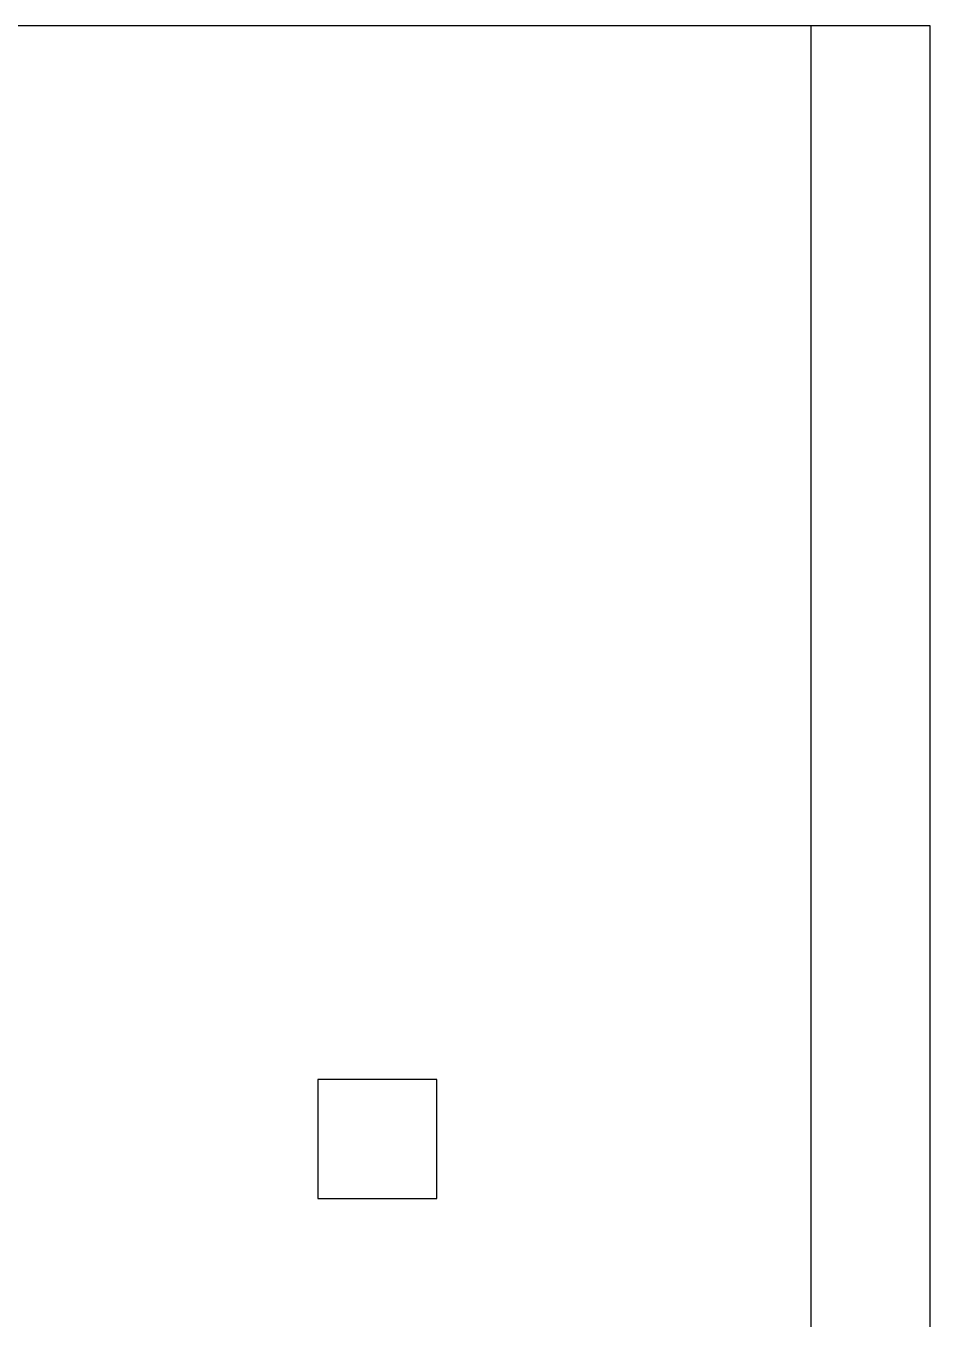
# Model space of a CAD drawing. Extents: x -19 to 297, y 0 to 420.
# Drawn here: x 186.96 to 202.17, y 252.02 to 273.77 of the extents above; entities that cross this region are included whole.
import ezdxf

# ---------------------------------------------------------------- set-up
doc = ezdxf.new("R2010")
doc.units = 0
doc.header["$MEASUREMENT"] = 0
doc.linetypes.add('K5LT_BASIC', pattern=[0])
doc.layers.add('Системный слой', color=7, linetype='Continuous')

# ---------------------------------------------------------------- blocks, each defined once
blk = doc.blocks.new('*U')
at = {"layer": 'Системный слой', "color": 5, "linetype": 'K5LT_BASIC'}
for p, q in [((193.873, 256.051), (191.873, 256.051)), ((191.873, 256.051), (191.873, 254.051)), ((193.873, 254.051), (193.873, 256.051)), ((191.873, 254.051), (193.873, 254.051))]:
    blk.add_line(p, q, dxfattribs=at)

msp = doc.modelspace()

# ---------------------------------------------------------------- linework, layer by layer
at = {"layer": 'Системный слой', "color": 5, "linetype": 'K5LT_BASIC'}
for p, q in [((202.167, 273.769), (155.167, 273.769)), ((200.167, 249.769), (200.167, 273.769)), ((202.167, 249.769), (202.167, 273.769))]:
    msp.add_line(p, q, dxfattribs=at)

# ---------------------------------------------------------------- block references
at = {"layer": 'Системный слой'}
msp.add_blockref('*U', (0, 0), dxfattribs=at)
msp.add_blockref('*U', (0, 0), dxfattribs=at)
msp.add_blockref('*U', (0, 0), dxfattribs=at)
msp.add_blockref('*U', (0, 0), dxfattribs=at)
msp.add_blockref('*U', (0, 0), dxfattribs=at)
msp.add_blockref('*U', (0, 0), dxfattribs=at)
msp.add_blockref('*U', (0, 0), dxfattribs=at)
msp.add_blockref('*U', (0, 0), dxfattribs=at)
msp.add_blockref('*U', (0, 0), dxfattribs=at)
msp.add_blockref('*U', (0, 0), dxfattribs=at)
msp.add_blockref('*U', (0, 0), dxfattribs=at)
msp.add_blockref('*U', (0, 0), dxfattribs=at)
msp.add_blockref('*U', (0, 0), dxfattribs=at)
msp.add_blockref('*U', (0, 0), dxfattribs=at)
msp.add_blockref('*U', (0, 0), dxfattribs=at)
msp.add_blockref('*U', (0, 0), dxfattribs=at)
msp.add_blockref('*U', (0, 0), dxfattribs=at)
msp.add_blockref('*U', (0, 0), dxfattribs=at)
msp.add_blockref('*U', (0, 0), dxfattribs=at)
msp.add_blockref('*U', (0, 0), dxfattribs=at)
msp.add_blockref('*U', (0, 0), dxfattribs=at)
msp.add_blockref('*U', (0, 0), dxfattribs=at)
msp.add_blockref('*U', (0, 0), dxfattribs=at)
msp.add_blockref('*U', (0, 0), dxfattribs=at)
msp.add_blockref('*U', (0, 0), dxfattribs=at)
msp.add_blockref('*U', (0, 0), dxfattribs=at)
msp.add_blockref('*U', (0, 0), dxfattribs=at)
msp.add_blockref('*U', (0, 0), dxfattribs=at)
msp.add_blockref('*U', (0, 0), dxfattribs=at)
msp.add_blockref('*U', (0, 0), dxfattribs=at)
msp.add_blockref('*U', (0, 0), dxfattribs=at)
msp.add_blockref('*U', (0, 0), dxfattribs=at)
msp.add_blockref('*U', (0, 0), dxfattribs=at)
msp.add_blockref('*U', (0, 0), dxfattribs=at)
msp.add_blockref('*U', (0, 0), dxfattribs=at)
msp.add_blockref('*U', (0, 0), dxfattribs=at)
msp.add_blockref('*U', (0, 0), dxfattribs=at)
msp.add_blockref('*U', (0, 0), dxfattribs=at)
msp.add_blockref('*U', (0, 0), dxfattribs=at)
msp.add_blockref('*U', (0, 0), dxfattribs=at)
msp.add_blockref('*U', (0, 0), dxfattribs=at)
msp.add_blockref('*U', (0, 0), dxfattribs=at)
msp.add_blockref('*U', (0, 0), dxfattribs=at)
msp.add_blockref('*U', (0, 0), dxfattribs=at)
msp.add_blockref('*U', (0, 0), dxfattribs=at)
msp.add_blockref('*U', (0, 0), dxfattribs=at)
msp.add_blockref('*U', (0, 0), dxfattribs=at)
msp.add_blockref('*U', (0, 0), dxfattribs=at)
msp.add_blockref('*U', (0, 0), dxfattribs=at)
msp.add_blockref('*U', (0, 0), dxfattribs=at)
msp.add_blockref('*U', (0, 0), dxfattribs=at)
msp.add_blockref('*U', (0, 0), dxfattribs=at)
msp.add_blockref('*U', (0, 0), dxfattribs=at)
msp.add_blockref('*U', (0, 0), dxfattribs=at)
msp.add_blockref('*U', (0, 0), dxfattribs=at)
msp.add_blockref('*U', (0, 0), dxfattribs=at)
msp.add_blockref('*U', (0, 0), dxfattribs=at)
msp.add_blockref('*U', (0, 0), dxfattribs=at)
msp.add_blockref('*U', (0, 0), dxfattribs=at)
msp.add_blockref('*U', (0, 0), dxfattribs=at)
msp.add_blockref('*U', (0, 0), dxfattribs=at)
msp.add_blockref('*U', (0, 0), dxfattribs=at)
msp.add_blockref('*U', (0, 0), dxfattribs=at)
msp.add_blockref('*U', (0, 0), dxfattribs=at)
msp.add_blockref('*U', (0, 0), dxfattribs=at)
msp.add_blockref('*U', (0, 0), dxfattribs=at)
msp.add_blockref('*U', (0, 0), dxfattribs=at)
msp.add_blockref('*U', (0, 0), dxfattribs=at)
msp.add_blockref('*U', (0, 0), dxfattribs=at)
msp.add_blockref('*U', (0, 0), dxfattribs=at)
msp.add_blockref('*U', (0, 0), dxfattribs=at)
msp.add_blockref('*U', (0, 0), dxfattribs=at)
msp.add_blockref('*U', (0, 0), dxfattribs=at)
msp.add_blockref('*U', (0, 0), dxfattribs=at)
msp.add_blockref('*U', (0, 0), dxfattribs=at)
msp.add_blockref('*U', (0, 0), dxfattribs=at)
msp.add_blockref('*U', (0, 0), dxfattribs=at)
msp.add_blockref('*U', (0, 0), dxfattribs=at)
msp.add_blockref('*U', (0, 0), dxfattribs=at)
msp.add_blockref('*U', (0, 0), dxfattribs=at)
msp.add_blockref('*U', (0, 0), dxfattribs=at)
msp.add_blockref('*U', (0, 0), dxfattribs=at)
msp.add_blockref('*U', (0, 0), dxfattribs=at)
msp.add_blockref('*U', (0, 0), dxfattribs=at)
msp.add_blockref('*U', (0, 0), dxfattribs=at)
msp.add_blockref('*U', (0, 0), dxfattribs=at)
msp.add_blockref('*U', (0, 0), dxfattribs=at)
msp.add_blockref('*U', (0, 0), dxfattribs=at)
msp.add_blockref('*U', (0, 0), dxfattribs=at)
msp.add_blockref('*U', (0, 0), dxfattribs=at)
msp.add_blockref('*U', (0, 0), dxfattribs=at)
msp.add_blockref('*U', (0, 0), dxfattribs=at)
msp.add_blockref('*U', (0, 0), dxfattribs=at)
msp.add_blockref('*U', (0, 0), dxfattribs=at)
msp.add_blockref('*U', (0, 0), dxfattribs=at)
msp.add_blockref('*U', (0, 0), dxfattribs=at)
msp.add_blockref('*U', (0, 0), dxfattribs=at)
msp.add_blockref('*U', (0, 0), dxfattribs=at)
msp.add_blockref('*U', (0, 0), dxfattribs=at)
msp.add_blockref('*U', (0, 0), dxfattribs=at)
msp.add_blockref('*U', (0, 0), dxfattribs=at)
msp.add_blockref('*U', (0, 0), dxfattribs=at)
msp.add_blockref('*U', (0, 0), dxfattribs=at)
msp.add_blockref('*U', (0, 0), dxfattribs=at)
msp.add_blockref('*U', (0, 0), dxfattribs=at)
msp.add_blockref('*U', (0, 0), dxfattribs=at)
msp.add_blockref('*U', (0, 0), dxfattribs=at)
msp.add_blockref('*U', (0, 0), dxfattribs=at)
msp.add_blockref('*U', (0, 0), dxfattribs=at)
msp.add_blockref('*U', (0, 0), dxfattribs=at)
msp.add_blockref('*U', (0, 0), dxfattribs=at)
msp.add_blockref('*U', (0, 0), dxfattribs=at)
msp.add_blockref('*U', (0, 0), dxfattribs=at)
msp.add_blockref('*U', (0, 0), dxfattribs=at)
msp.add_blockref('*U', (0, 0), dxfattribs=at)
msp.add_blockref('*U', (0, 0), dxfattribs=at)
msp.add_blockref('*U', (0, 0), dxfattribs=at)
msp.add_blockref('*U', (0, 0), dxfattribs=at)
msp.add_blockref('*U', (0, 0), dxfattribs=at)
msp.add_blockref('*U', (0, 0), dxfattribs=at)
msp.add_blockref('*U', (0, 0), dxfattribs=at)
msp.add_blockref('*U', (0, 0), dxfattribs=at)
msp.add_blockref('*U', (0, 0), dxfattribs=at)
msp.add_blockref('*U', (0, 0), dxfattribs=at)
msp.add_blockref('*U', (0, 0), dxfattribs=at)
msp.add_blockref('*U', (0, 0), dxfattribs=at)
msp.add_blockref('*U', (0, 0), dxfattribs=at)
msp.add_blockref('*U', (0, 0), dxfattribs=at)
msp.add_blockref('*U', (0, 0), dxfattribs=at)
msp.add_blockref('*U', (0, 0), dxfattribs=at)
msp.add_blockref('*U', (0, 0), dxfattribs=at)
msp.add_blockref('*U', (0, 0), dxfattribs=at)
msp.add_blockref('*U', (0, 0), dxfattribs=at)
msp.add_blockref('*U', (0, 0), dxfattribs=at)
msp.add_blockref('*U', (0, 0), dxfattribs=at)
msp.add_blockref('*U', (0, 0), dxfattribs=at)
msp.add_blockref('*U', (0, 0), dxfattribs=at)
msp.add_blockref('*U', (0, 0), dxfattribs=at)
msp.add_blockref('*U', (0, 0), dxfattribs=at)
msp.add_blockref('*U', (0, 0), dxfattribs=at)
msp.add_blockref('*U', (0, 0), dxfattribs=at)
msp.add_blockref('*U', (0, 0), dxfattribs=at)
msp.add_blockref('*U', (0, 0), dxfattribs=at)
msp.add_blockref('*U', (0, 0), dxfattribs=at)
msp.add_blockref('*U', (0, 0), dxfattribs=at)
msp.add_blockref('*U', (0, 0), dxfattribs=at)
msp.add_blockref('*U', (0, 0), dxfattribs=at)
msp.add_blockref('*U', (0, 0), dxfattribs=at)
msp.add_blockref('*U', (0, 0), dxfattribs=at)
msp.add_blockref('*U', (0, 0), dxfattribs=at)
msp.add_blockref('*U', (0, 0), dxfattribs=at)
msp.add_blockref('*U', (0, 0), dxfattribs=at)
msp.add_blockref('*U', (0, 0), dxfattribs=at)
msp.add_blockref('*U', (0, 0), dxfattribs=at)
msp.add_blockref('*U', (0, 0), dxfattribs=at)
msp.add_blockref('*U', (0, 0), dxfattribs=at)
msp.add_blockref('*U', (0, 0), dxfattribs=at)
msp.add_blockref('*U', (0, 0), dxfattribs=at)
msp.add_blockref('*U', (0, 0), dxfattribs=at)
msp.add_blockref('*U', (0, 0), dxfattribs=at)
msp.add_blockref('*U', (0, 0), dxfattribs=at)
msp.add_blockref('*U', (0, 0), dxfattribs=at)
msp.add_blockref('*U', (0, 0), dxfattribs=at)
msp.add_blockref('*U', (0, 0), dxfattribs=at)
msp.add_blockref('*U', (0, 0), dxfattribs=at)
msp.add_blockref('*U', (0, 0), dxfattribs=at)
msp.add_blockref('*U', (0, 0), dxfattribs=at)
msp.add_blockref('*U', (0, 0), dxfattribs=at)
msp.add_blockref('*U', (0, 0), dxfattribs=at)
msp.add_blockref('*U', (0, 0), dxfattribs=at)
msp.add_blockref('*U', (0, 0), dxfattribs=at)
msp.add_blockref('*U', (0, 0), dxfattribs=at)
msp.add_blockref('*U', (0, 0), dxfattribs=at)
msp.add_blockref('*U', (0, 0), dxfattribs=at)
msp.add_blockref('*U', (0, 0), dxfattribs=at)
msp.add_blockref('*U', (0, 0), dxfattribs=at)
msp.add_blockref('*U', (0, 0), dxfattribs=at)
msp.add_blockref('*U', (0, 0), dxfattribs=at)
msp.add_blockref('*U', (0, 0), dxfattribs=at)
msp.add_blockref('*U', (0, 0), dxfattribs=at)
msp.add_blockref('*U', (0, 0), dxfattribs=at)
msp.add_blockref('*U', (0, 0), dxfattribs=at)
msp.add_blockref('*U', (0, 0), dxfattribs=at)
msp.add_blockref('*U', (0, 0), dxfattribs=at)
msp.add_blockref('*U', (0, 0), dxfattribs=at)
msp.add_blockref('*U', (0, 0), dxfattribs=at)
msp.add_blockref('*U', (0, 0), dxfattribs=at)
msp.add_blockref('*U', (0, 0), dxfattribs=at)
msp.add_blockref('*U', (0, 0), dxfattribs=at)
msp.add_blockref('*U', (0, 0), dxfattribs=at)
msp.add_blockref('*U', (0, 0), dxfattribs=at)
msp.add_blockref('*U', (0, 0), dxfattribs=at)
msp.add_blockref('*U', (0, 0), dxfattribs=at)
msp.add_blockref('*U', (0, 0), dxfattribs=at)
msp.add_blockref('*U', (0, 0), dxfattribs=at)
msp.add_blockref('*U', (0, 0), dxfattribs=at)
msp.add_blockref('*U', (0, 0), dxfattribs=at)
msp.add_blockref('*U', (0, 0), dxfattribs=at)
msp.add_blockref('*U', (0, 0), dxfattribs=at)
msp.add_blockref('*U', (0, 0), dxfattribs=at)
msp.add_blockref('*U', (0, 0), dxfattribs=at)
msp.add_blockref('*U', (0, 0), dxfattribs=at)
msp.add_blockref('*U', (0, 0), dxfattribs=at)
msp.add_blockref('*U', (0, 0), dxfattribs=at)
msp.add_blockref('*U', (0, 0), dxfattribs=at)
msp.add_blockref('*U', (0, 0), dxfattribs=at)
msp.add_blockref('*U', (0, 0), dxfattribs=at)
msp.add_blockref('*U', (0, 0), dxfattribs=at)
msp.add_blockref('*U', (0, 0), dxfattribs=at)
msp.add_blockref('*U', (0, 0), dxfattribs=at)
msp.add_blockref('*U', (0, 0), dxfattribs=at)
msp.add_blockref('*U', (0, 0), dxfattribs=at)
msp.add_blockref('*U', (0, 0), dxfattribs=at)
msp.add_blockref('*U', (0, 0), dxfattribs=at)
msp.add_blockref('*U', (0, 0), dxfattribs=at)
msp.add_blockref('*U', (0, 0), dxfattribs=at)
msp.add_blockref('*U', (0, 0), dxfattribs=at)
msp.add_blockref('*U', (0, 0), dxfattribs=at)
msp.add_blockref('*U', (0, 0), dxfattribs=at)
msp.add_blockref('*U', (0, 0), dxfattribs=at)
msp.add_blockref('*U', (0, 0), dxfattribs=at)
msp.add_blockref('*U', (0, 0), dxfattribs=at)
msp.add_blockref('*U', (0, 0), dxfattribs=at)
msp.add_blockref('*U', (0, 0), dxfattribs=at)
msp.add_blockref('*U', (0, 0), dxfattribs=at)
msp.add_blockref('*U', (0, 0), dxfattribs=at)
msp.add_blockref('*U', (0, 0), dxfattribs=at)
msp.add_blockref('*U', (0, 0), dxfattribs=at)
msp.add_blockref('*U', (0, 0), dxfattribs=at)
msp.add_blockref('*U', (0, 0), dxfattribs=at)
msp.add_blockref('*U', (0, 0), dxfattribs=at)
msp.add_blockref('*U', (0, 0), dxfattribs=at)
msp.add_blockref('*U', (0, 0), dxfattribs=at)
msp.add_blockref('*U', (0, 0), dxfattribs=at)
msp.add_blockref('*U', (0, 0), dxfattribs=at)
msp.add_blockref('*U', (0, 0), dxfattribs=at)
msp.add_blockref('*U', (0, 0), dxfattribs=at)
msp.add_blockref('*U', (0, 0), dxfattribs=at)
msp.add_blockref('*U', (0, 0), dxfattribs=at)
msp.add_blockref('*U', (0, 0), dxfattribs=at)
msp.add_blockref('*U', (0, 0), dxfattribs=at)
msp.add_blockref('*U', (0, 0), dxfattribs=at)
msp.add_blockref('*U', (0, 0), dxfattribs=at)
msp.add_blockref('*U', (0, 0), dxfattribs=at)
msp.add_blockref('*U', (0, 0), dxfattribs=at)
msp.add_blockref('*U', (0, 0), dxfattribs=at)
msp.add_blockref('*U', (0, 0), dxfattribs=at)
msp.add_blockref('*U', (0, 0), dxfattribs=at)
msp.add_blockref('*U', (0, 0), dxfattribs=at)
msp.add_blockref('*U', (0, 0), dxfattribs=at)
msp.add_blockref('*U', (0, 0), dxfattribs=at)
msp.add_blockref('*U', (0, 0), dxfattribs=at)
msp.add_blockref('*U', (0, 0), dxfattribs=at)
msp.add_blockref('*U', (0, 0), dxfattribs=at)
msp.add_blockref('*U', (0, 0), dxfattribs=at)
msp.add_blockref('*U', (0, 0), dxfattribs=at)
msp.add_blockref('*U', (0, 0), dxfattribs=at)
msp.add_blockref('*U', (0, 0), dxfattribs=at)
msp.add_blockref('*U', (0, 0), dxfattribs=at)
msp.add_blockref('*U', (0, 0), dxfattribs=at)
msp.add_blockref('*U', (0, 0), dxfattribs=at)
msp.add_blockref('*U', (0, 0), dxfattribs=at)
msp.add_blockref('*U', (0, 0), dxfattribs=at)
msp.add_blockref('*U', (0, 0), dxfattribs=at)
msp.add_blockref('*U', (0, 0), dxfattribs=at)
msp.add_blockref('*U', (0, 0), dxfattribs=at)
msp.add_blockref('*U', (0, 0), dxfattribs=at)
msp.add_blockref('*U', (0, 0), dxfattribs=at)
msp.add_blockref('*U', (0, 0), dxfattribs=at)
msp.add_blockref('*U', (0, 0), dxfattribs=at)
msp.add_blockref('*U', (0, 0), dxfattribs=at)
msp.add_blockref('*U', (0, 0), dxfattribs=at)
msp.add_blockref('*U', (0, 0), dxfattribs=at)
msp.add_blockref('*U', (0, 0), dxfattribs=at)
msp.add_blockref('*U', (0, 0), dxfattribs=at)
msp.add_blockref('*U', (0, 0), dxfattribs=at)
msp.add_blockref('*U', (0, 0), dxfattribs=at)
msp.add_blockref('*U', (0, 0), dxfattribs=at)
msp.add_blockref('*U', (0, 0), dxfattribs=at)
msp.add_blockref('*U', (0, 0), dxfattribs=at)
msp.add_blockref('*U', (0, 0), dxfattribs=at)
msp.add_blockref('*U', (0, 0), dxfattribs=at)
msp.add_blockref('*U', (0, 0), dxfattribs=at)
msp.add_blockref('*U', (0, 0), dxfattribs=at)
msp.add_blockref('*U', (0, 0), dxfattribs=at)
msp.add_blockref('*U', (0, 0), dxfattribs=at)
msp.add_blockref('*U', (0, 0), dxfattribs=at)
msp.add_blockref('*U', (0, 0), dxfattribs=at)
msp.add_blockref('*U', (0, 0), dxfattribs=at)
msp.add_blockref('*U', (0, 0), dxfattribs=at)
msp.add_blockref('*U', (0, 0), dxfattribs=at)
msp.add_blockref('*U', (0, 0), dxfattribs=at)
msp.add_blockref('*U', (0, 0), dxfattribs=at)
msp.add_blockref('*U', (0, 0), dxfattribs=at)
msp.add_blockref('*U', (0, 0), dxfattribs=at)
msp.add_blockref('*U', (0, 0), dxfattribs=at)
msp.add_blockref('*U', (0, 0), dxfattribs=at)
msp.add_blockref('*U', (0, 0), dxfattribs=at)
msp.add_blockref('*U', (0, 0), dxfattribs=at)
msp.add_blockref('*U', (0, 0), dxfattribs=at)
msp.add_blockref('*U', (0, 0), dxfattribs=at)
msp.add_blockref('*U', (0, 0), dxfattribs=at)
msp.add_blockref('*U', (0, 0), dxfattribs=at)
msp.add_blockref('*U', (0, 0), dxfattribs=at)
msp.add_blockref('*U', (0, 0), dxfattribs=at)
msp.add_blockref('*U', (0, 0), dxfattribs=at)
msp.add_blockref('*U', (0, 0), dxfattribs=at)
msp.add_blockref('*U', (0, 0), dxfattribs=at)
msp.add_blockref('*U', (0, 0), dxfattribs=at)
msp.add_blockref('*U', (0, 0), dxfattribs=at)
msp.add_blockref('*U', (0, 0), dxfattribs=at)
msp.add_blockref('*U', (0, 0), dxfattribs=at)
msp.add_blockref('*U', (0, 0), dxfattribs=at)
msp.add_blockref('*U', (0, 0), dxfattribs=at)
msp.add_blockref('*U', (0, 0), dxfattribs=at)
msp.add_blockref('*U', (0, 0), dxfattribs=at)
msp.add_blockref('*U', (0, 0), dxfattribs=at)
msp.add_blockref('*U', (0, 0), dxfattribs=at)
msp.add_blockref('*U', (0, 0), dxfattribs=at)
msp.add_blockref('*U', (0, 0), dxfattribs=at)
msp.add_blockref('*U', (0, 0), dxfattribs=at)
msp.add_blockref('*U', (0, 0), dxfattribs=at)
msp.add_blockref('*U', (0, 0), dxfattribs=at)
msp.add_blockref('*U', (0, 0), dxfattribs=at)
msp.add_blockref('*U', (0, 0), dxfattribs=at)
msp.add_blockref('*U', (0, 0), dxfattribs=at)
msp.add_blockref('*U', (0, 0), dxfattribs=at)
msp.add_blockref('*U', (0, 0), dxfattribs=at)
msp.add_blockref('*U', (0, 0), dxfattribs=at)
msp.add_blockref('*U', (0, 0), dxfattribs=at)
msp.add_blockref('*U', (0, 0), dxfattribs=at)
msp.add_blockref('*U', (0, 0), dxfattribs=at)
msp.add_blockref('*U', (0, 0), dxfattribs=at)
msp.add_blockref('*U', (0, 0), dxfattribs=at)
msp.add_blockref('*U', (0, 0), dxfattribs=at)
msp.add_blockref('*U', (0, 0), dxfattribs=at)
msp.add_blockref('*U', (0, 0), dxfattribs=at)
msp.add_blockref('*U', (0, 0), dxfattribs=at)
msp.add_blockref('*U', (0, 0), dxfattribs=at)
msp.add_blockref('*U', (0, 0), dxfattribs=at)
msp.add_blockref('*U', (0, 0), dxfattribs=at)
msp.add_blockref('*U', (0, 0), dxfattribs=at)
msp.add_blockref('*U', (0, 0), dxfattribs=at)
msp.add_blockref('*U', (0, 0), dxfattribs=at)
msp.add_blockref('*U', (0, 0), dxfattribs=at)
msp.add_blockref('*U', (0, 0), dxfattribs=at)
msp.add_blockref('*U', (0, 0), dxfattribs=at)
msp.add_blockref('*U', (0, 0), dxfattribs=at)
msp.add_blockref('*U', (0, 0), dxfattribs=at)
msp.add_blockref('*U', (0, 0), dxfattribs=at)
msp.add_blockref('*U', (0, 0), dxfattribs=at)
msp.add_blockref('*U', (0, 0), dxfattribs=at)
msp.add_blockref('*U', (0, 0), dxfattribs=at)
msp.add_blockref('*U', (0, 0), dxfattribs=at)
msp.add_blockref('*U', (0, 0), dxfattribs=at)
msp.add_blockref('*U', (0, 0), dxfattribs=at)
msp.add_blockref('*U', (0, 0), dxfattribs=at)
msp.add_blockref('*U', (0, 0), dxfattribs=at)
msp.add_blockref('*U', (0, 0), dxfattribs=at)
msp.add_blockref('*U', (0, 0), dxfattribs=at)
msp.add_blockref('*U', (0, 0), dxfattribs=at)
msp.add_blockref('*U', (0, 0), dxfattribs=at)
msp.add_blockref('*U', (0, 0), dxfattribs=at)
msp.add_blockref('*U', (0, 0), dxfattribs=at)
msp.add_blockref('*U', (0, 0), dxfattribs=at)
msp.add_blockref('*U', (0, 0), dxfattribs=at)
msp.add_blockref('*U', (0, 0), dxfattribs=at)
msp.add_blockref('*U', (0, 0), dxfattribs=at)
msp.add_blockref('*U', (0, 0), dxfattribs=at)
msp.add_blockref('*U', (0, 0), dxfattribs=at)
msp.add_blockref('*U', (0, 0), dxfattribs=at)
msp.add_blockref('*U', (0, 0), dxfattribs=at)
msp.add_blockref('*U', (0, 0), dxfattribs=at)
msp.add_blockref('*U', (0, 0), dxfattribs=at)
msp.add_blockref('*U', (0, 0), dxfattribs=at)
msp.add_blockref('*U', (0, 0), dxfattribs=at)
msp.add_blockref('*U', (0, 0), dxfattribs=at)
msp.add_blockref('*U', (0, 0), dxfattribs=at)
msp.add_blockref('*U', (0, 0), dxfattribs=at)
msp.add_blockref('*U', (0, 0), dxfattribs=at)
msp.add_blockref('*U', (0, 0), dxfattribs=at)
msp.add_blockref('*U', (0, 0), dxfattribs=at)
msp.add_blockref('*U', (0, 0), dxfattribs=at)
msp.add_blockref('*U', (0, 0), dxfattribs=at)
msp.add_blockref('*U', (0, 0), dxfattribs=at)
msp.add_blockref('*U', (0, 0), dxfattribs=at)
msp.add_blockref('*U', (0, 0), dxfattribs=at)
msp.add_blockref('*U', (0, 0), dxfattribs=at)
msp.add_blockref('*U', (0, 0), dxfattribs=at)
msp.add_blockref('*U', (0, 0), dxfattribs=at)
msp.add_blockref('*U', (0, 0), dxfattribs=at)
msp.add_blockref('*U', (0, 0), dxfattribs=at)
msp.add_blockref('*U', (0, 0), dxfattribs=at)
msp.add_blockref('*U', (0, 0), dxfattribs=at)
msp.add_blockref('*U', (0, 0), dxfattribs=at)
msp.add_blockref('*U', (0, 0), dxfattribs=at)
msp.add_blockref('*U', (0, 0), dxfattribs=at)
msp.add_blockref('*U', (0, 0), dxfattribs=at)
msp.add_blockref('*U', (0, 0), dxfattribs=at)
msp.add_blockref('*U', (0, 0), dxfattribs=at)
msp.add_blockref('*U', (0, 0), dxfattribs=at)
msp.add_blockref('*U', (0, 0), dxfattribs=at)
msp.add_blockref('*U', (0, 0), dxfattribs=at)
msp.add_blockref('*U', (0, 0), dxfattribs=at)
msp.add_blockref('*U', (0, 0), dxfattribs=at)
msp.add_blockref('*U', (0, 0), dxfattribs=at)
msp.add_blockref('*U', (0, 0), dxfattribs=at)
msp.add_blockref('*U', (0, 0), dxfattribs=at)
msp.add_blockref('*U', (0, 0), dxfattribs=at)
msp.add_blockref('*U', (0, 0), dxfattribs=at)
msp.add_blockref('*U', (0, 0), dxfattribs=at)
msp.add_blockref('*U', (0, 0), dxfattribs=at)
msp.add_blockref('*U', (0, 0), dxfattribs=at)
msp.add_blockref('*U', (0, 0), dxfattribs=at)
msp.add_blockref('*U', (0, 0), dxfattribs=at)
msp.add_blockref('*U', (0, 0), dxfattribs=at)
msp.add_blockref('*U', (0, 0), dxfattribs=at)
msp.add_blockref('*U', (0, 0), dxfattribs=at)
msp.add_blockref('*U', (0, 0), dxfattribs=at)
msp.add_blockref('*U', (0, 0), dxfattribs=at)
msp.add_blockref('*U', (0, 0), dxfattribs=at)
msp.add_blockref('*U', (0, 0), dxfattribs=at)
msp.add_blockref('*U', (0, 0), dxfattribs=at)
msp.add_blockref('*U', (0, 0), dxfattribs=at)
msp.add_blockref('*U', (0, 0), dxfattribs=at)
msp.add_blockref('*U', (0, 0), dxfattribs=at)
msp.add_blockref('*U', (0, 0), dxfattribs=at)
msp.add_blockref('*U', (0, 0), dxfattribs=at)
msp.add_blockref('*U', (0, 0), dxfattribs=at)
msp.add_blockref('*U', (0, 0), dxfattribs=at)
msp.add_blockref('*U', (0, 0), dxfattribs=at)
msp.add_blockref('*U', (0, 0), dxfattribs=at)
msp.add_blockref('*U', (0, 0), dxfattribs=at)
msp.add_blockref('*U', (0, 0), dxfattribs=at)
msp.add_blockref('*U', (0, 0), dxfattribs=at)
msp.add_blockref('*U', (0, 0), dxfattribs=at)
msp.add_blockref('*U', (0, 0), dxfattribs=at)
msp.add_blockref('*U', (0, 0), dxfattribs=at)
msp.add_blockref('*U', (0, 0), dxfattribs=at)
msp.add_blockref('*U', (0, 0), dxfattribs=at)
msp.add_blockref('*U', (0, 0), dxfattribs=at)
msp.add_blockref('*U', (0, 0), dxfattribs=at)
msp.add_blockref('*U', (0, 0), dxfattribs=at)
msp.add_blockref('*U', (0, 0), dxfattribs=at)
msp.add_blockref('*U', (0, 0), dxfattribs=at)
msp.add_blockref('*U', (0, 0), dxfattribs=at)
msp.add_blockref('*U', (0, 0), dxfattribs=at)
msp.add_blockref('*U', (0, 0), dxfattribs=at)
msp.add_blockref('*U', (0, 0), dxfattribs=at)
msp.add_blockref('*U', (0, 0), dxfattribs=at)

doc.saveas('drawing.dxf')
